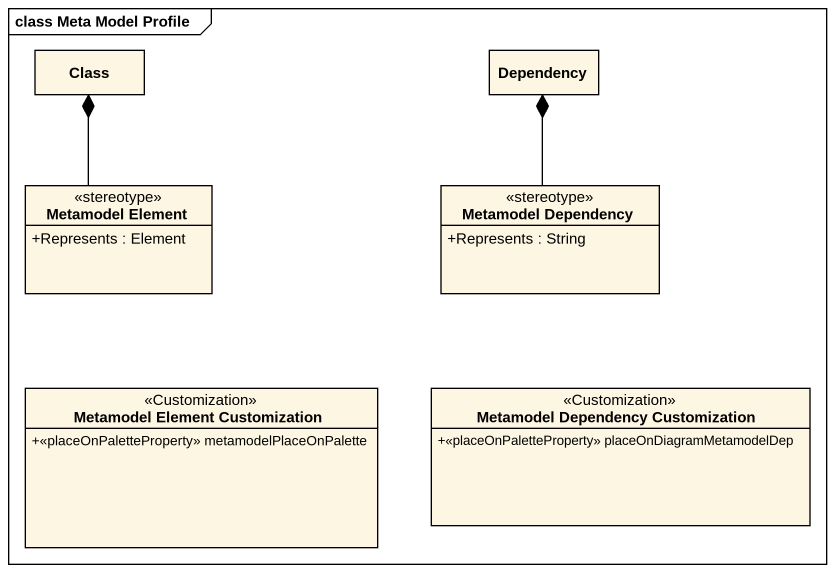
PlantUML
@startuml
mainframe class Meta Model Profile
hide circle
hide empty members
skinparam classAttributeIconSize 0
class "Class" as Class_
class Dependency
class "Metamodel Element" as Metamodel_Element <<stereotype>> {
  +Represents : Element
}
class "Metamodel Dependency" as Metamodel_Dependency <<stereotype>> {
  +Represents : String
}
class "Metamodel Element Customization" as Metamodel_Element_2 <<Customization>> {
  +<<placeOnPaletteProperty>> metamodelPlaceOnPalette
}
class "Metamodel Dependency Customization" as Metamodel_Dependency_2 <<Customization>> {
  +<<placeOnPaletteProperty>> placeOnDiagramMetamodelDep
}
Metamodel_Element -up-* Class_
Metamodel_Dependency -up-* Dependency
@enduml
